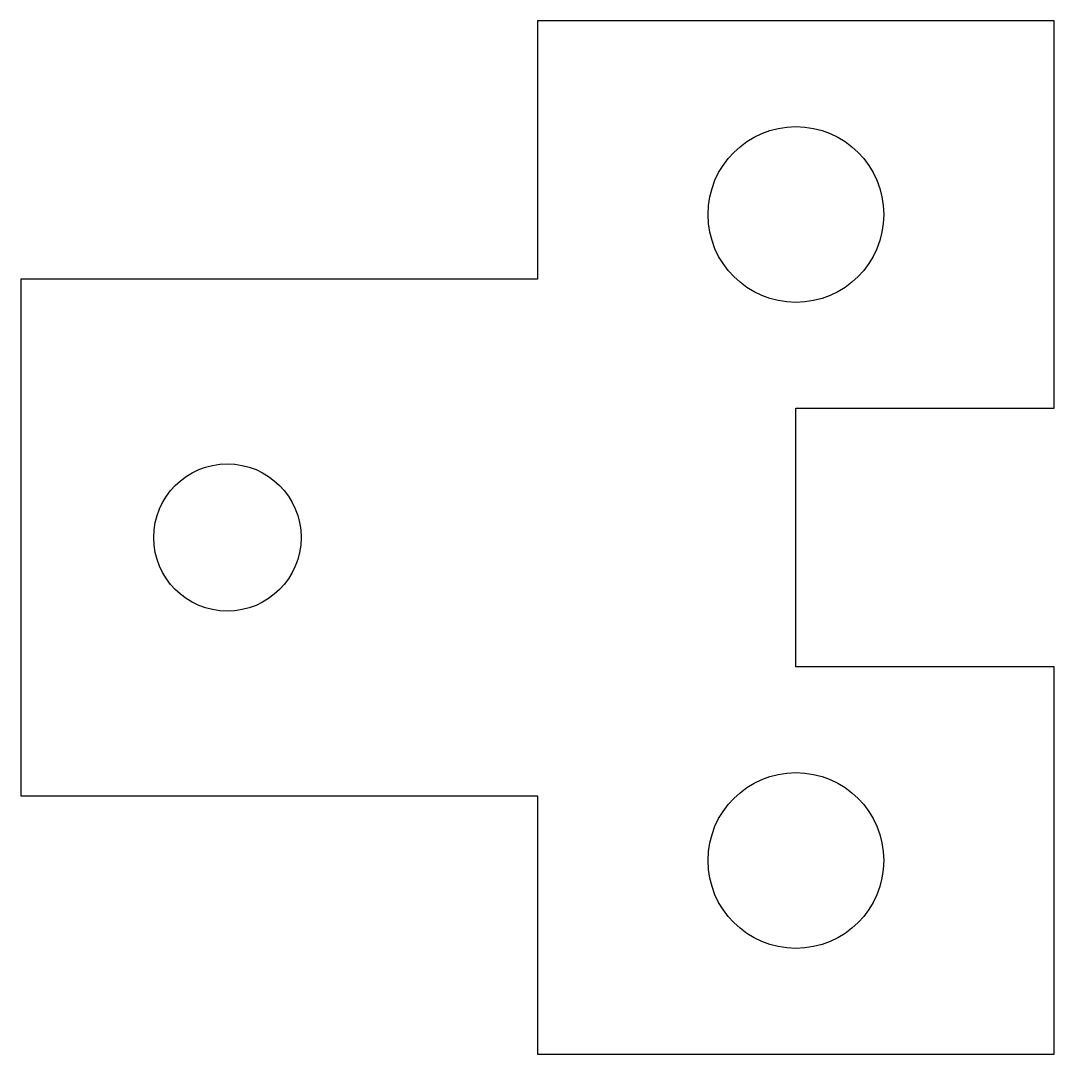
# Model space of a CAD drawing. Header units: millimetres. Extents: x -20 to 0, y -20 to 0.
import ezdxf

# ---------------------------------------------------------------- set-up
doc = ezdxf.new("R2010")
doc.units = ezdxf.units.MM

msp = doc.modelspace()

# ---------------------------------------------------------------- linework, layer by layer
msp.add_lwpolyline([(0, -7.5), (0, 0), (-10, 0), (-10, -5), (-20, -5), (-20, -15), (-10, -15), (-10, -20), (0, -20), (0, -12.5), (-5, -12.5), (-5, -7.5)], close=True)
for centre, radius in [((-5, -3.75), 1.7), ((-16, -10), 1.425), ((-5, -16.25), 1.7)]:
    msp.add_circle(centre, radius)

doc.saveas('drawing.dxf')
